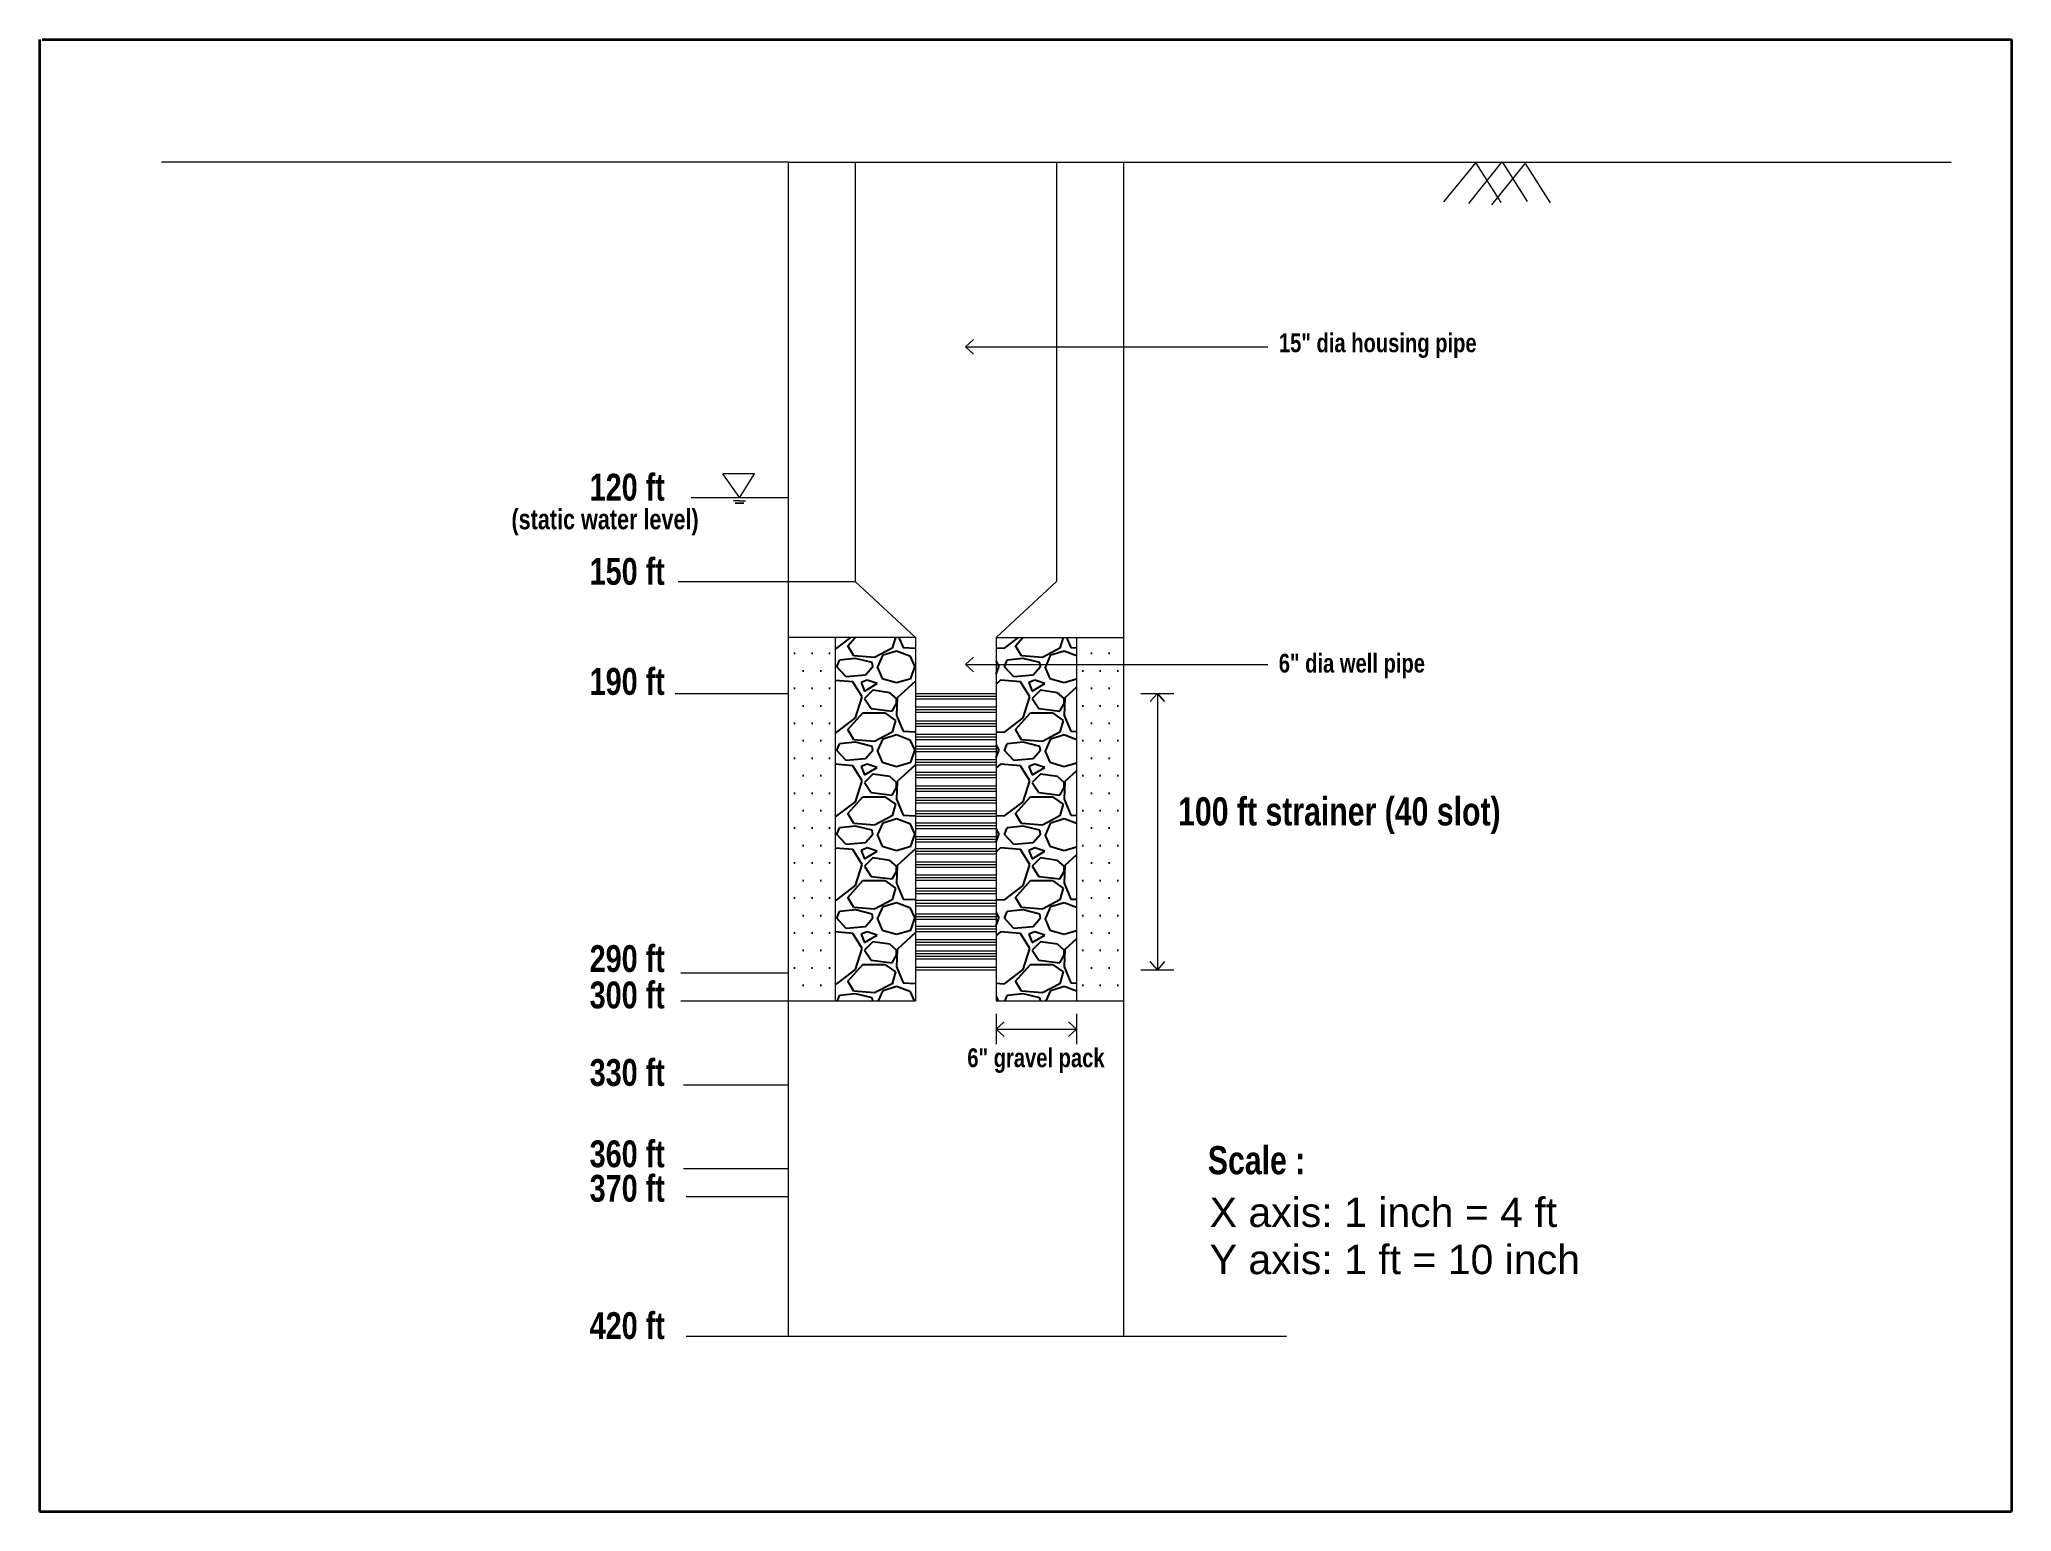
# Model space of a CAD drawing. Header units: inches. Extents: x 3236 to 10292, y 2680 to 7946.
import ezdxf

# ---------------------------------------------------------------- set-up
doc = ezdxf.new("R2010")
doc.units = ezdxf.units.IN
doc.header["$MEASUREMENT"] = 0
doc.layers.get('0').update_dxf_attribs({"true_color": 0xfffafb})
doc.layers.add('safety grill', color=18, linetype='Continuous', lineweight=15)
doc.styles.get("Standard").update_dxf_attribs({"font": 'arial.ttf', "height": 12})
doc.styles.add('style1', font='impact.ttf', dxfattribs={"height": 96})
doc.styles.add('style2', font='impact.ttf', dxfattribs={"height": 48})

msp = doc.modelspace()

# ---------------------------------------------------------------- hatches: boundary and pattern name
at = {"true_color": 0x293189}
h = msp.add_hatch(dxfattribs=at)
h.set_pattern_fill('DOTS', color=177, scale=1000)
h.paths.add_polyline_path([(6082.6, 5806.6), (5914.6, 5806.6), (5914.6, 5006.6), (5914.6, 4506.6), (6082.6, 4506.6)])
h.paths.add_polyline_path([(7114.6, 5806.6), (6946.6, 5806.6), (6946.6, 4506.6), (7114.6, 4506.6)])
at = {"true_color": 0x000000}
h = msp.add_hatch(dxfattribs=at)
h.set_pattern_fill('GRAVEL', color=18, scale=300)
h.paths.add_polyline_path([(6370.6, 5806.6), (6082.6, 5806.6), (6082.6, 4506.6), (6370.6, 4506.6)])
h.paths.add_polyline_path([(6946.6, 5806.6), (6658.6, 5806.6), (6658.6, 4506.6), (6874.6, 4506.6), (6946.6, 4506.6)])

# ---------------------------------------------------------------- linework, layer by layer
at = {"layer": 'safety grill', "lineweight": 35}
for p, q in [((3235.8, 7946), (3235.8, 2679.7)), ((3246.1, 7946), (10291.6, 7946)), ((10291.6, 7946), (10291.6, 2679.7)), ((3235.8, 2679.7), (10291.6, 2679.7))]:
    msp.add_line(p, q, dxfattribs=at)
at = {"layer": 'safety grill'}
for p, q in [((5914.6, 7506.6), (3672.7, 7506.6)), ((5914.6, 7506.6), (5914.6, 3306.6)), ((5914.6, 7506.6), (7114.6, 7506.6)), ((5914.6, 7506.6), (5914.6, 5006.6)), ((5914.6, 7506.6), (5914.6, 6306.6)), ((6154.6, 7506.6), (6874.6, 7506.6)), ((6154.6, 7506.6), (6154.6, 6006.6)), ((6874.6, 7506.6), (6874.6, 6006.6)), ((7114.6, 7506.6), (7114.6, 3306.6)), ((7114.6, 7506.6), (10075.6, 7506.6)), ((8375.2, 7506.1), (8258.7, 7365.6)), ((8349.7, 7359.1), (8468.7, 7507.6)), ((8375.4, 7503.5), (8464.9, 7362.5)), ((8432.2, 7354.1), (8551.2, 7502.6)), ((8468.7, 7507.6), (8558.2, 7366.6)), ((8551.2, 7502.6), (8640.7, 7361.6)), ((6548.6, 6846.8), (7631.1, 6846.8)), ((5739.8, 6306.6), (5567.8, 6306.6)), ((5740.5, 6295.5), (5718.8, 6295.5)), ((5740.5, 6295.5), (5762.3, 6295.5)), ((5914.6, 6306.6), (5741.2, 6306.6)), ((5521.3, 6006.6), (6154.6, 6006.6)), ((6154.6, 6006.6), (6370.6, 5806.6)), ((6874.6, 6006.6), (6658.6, 5806.6)), ((6370.6, 5806.6), (5914.6, 5806.6)), ((6082.6, 5806.6), (6082.6, 4506.6)), ((6370.6, 5806.6), (6370.6, 4506.6)), ((6658.6, 5806.6), (6658.6, 4506.6)), ((6658.6, 5806.6), (7114.6, 5806.6)), ((6658.6, 5806.6), (6946.6, 5806.6)), ((6946.6, 5806.6), (6946.6, 4506.6)), ((6548.6, 5710.4), (7631.1, 5710.4)), ((5510.2, 5606.6), (5914.6, 5606.6)), ((6370.6, 5606.6), (6658.6, 5606.6)), ((6370.6, 5606.6), (6658.6, 5606.6)), ((6370.6, 5606.6), (6658.6, 5606.6)), ((6370.6, 5606.6), (6658.6, 5606.6)), ((6370.6, 5606.6), (6658.6, 5606.6)), ((6370.6, 5597), (6658.6, 5597)), ((6370.6, 5597), (6658.6, 5597)), ((6370.6, 5597), (6658.6, 5597)), ((6370.6, 5597), (6658.6, 5597)), ((6370.6, 5597), (6658.6, 5597)), ((6370.6, 5587.4), (6658.6, 5587.4)), ((6370.6, 5587.4), (6658.6, 5587.4)), ((6370.6, 5587.4), (6658.6, 5587.4)), ((6370.6, 5587.4), (6658.6, 5587.4)), ((6370.6, 5587.4), (6658.6, 5587.4)), ((7176.2, 5606.6), (7294.6, 5606.6)), ((7235.4, 5606.6), (7235.4, 4618.1)), ((6370.6, 5558.6), (6658.6, 5558.6)), ((6370.6, 5558.6), (6658.6, 5558.6)), ((6370.6, 5558.6), (6658.6, 5558.6)), ((6370.6, 5558.6), (6658.6, 5558.6)), ((6370.6, 5558.6), (6658.6, 5558.6)), ((6370.6, 5549), (6658.6, 5549)), ((6370.6, 5549), (6658.6, 5549)), ((6370.6, 5549), (6658.6, 5549)), ((6370.6, 5549), (6658.6, 5549)), ((6370.6, 5549), (6658.6, 5549)), ((6370.6, 5539.4), (6658.6, 5539.4)), ((6370.6, 5539.4), (6658.6, 5539.4)), ((6370.6, 5539.4), (6658.6, 5539.4)), ((6370.6, 5539.4), (6658.6, 5539.4)), ((6370.6, 5539.4), (6658.6, 5539.4)), ((6370.6, 5508.3), (6658.6, 5508.3)), ((6370.6, 5508.3), (6658.6, 5508.3)), ((6370.6, 5508.3), (6658.6, 5508.3)), ((6370.6, 5508.3), (6658.6, 5508.3)), ((6370.6, 5508.3), (6658.6, 5508.3)), ((6370.6, 5498.7), (6658.6, 5498.7)), ((6370.6, 5498.7), (6658.6, 5498.7)), ((6370.6, 5498.7), (6658.6, 5498.7)), ((6370.6, 5498.7), (6658.6, 5498.7)), ((6370.6, 5498.7), (6658.6, 5498.7)), ((6370.6, 5489.1), (6658.6, 5489.1)), ((6370.6, 5489.1), (6658.6, 5489.1)), ((6370.6, 5489.1), (6658.6, 5489.1)), ((6370.6, 5489.1), (6658.6, 5489.1)), ((6370.6, 5489.1), (6658.6, 5489.1)), ((6370.6, 5460.3), (6658.6, 5460.3)), ((6370.6, 5460.3), (6658.6, 5460.3)), ((6370.6, 5460.3), (6658.6, 5460.3)), ((6370.6, 5460.3), (6658.6, 5460.3)), ((6370.6, 5460.3), (6658.6, 5460.3)), ((6370.6, 5450.7), (6658.6, 5450.7)), ((6370.6, 5450.7), (6658.6, 5450.7)), ((6370.6, 5450.7), (6658.6, 5450.7)), ((6370.6, 5450.7), (6658.6, 5450.7)), ((6370.6, 5450.7), (6658.6, 5450.7)), ((6370.6, 5441.1), (6658.6, 5441.1)), ((6370.6, 5441.1), (6658.6, 5441.1)), ((6370.6, 5441.1), (6658.6, 5441.1)), ((6370.6, 5441.1), (6658.6, 5441.1)), ((6370.6, 5441.1), (6658.6, 5441.1)), ((6370.6, 5417.6), (6658.6, 5417.6)), ((6370.6, 5417.6), (6658.6, 5417.6)), ((6370.6, 5417.6), (6658.6, 5417.6)), ((6370.6, 5417.6), (6658.6, 5417.6)), ((6370.6, 5417.6), (6658.6, 5417.6)), ((6370.6, 5408), (6658.6, 5408)), ((6370.6, 5408), (6658.6, 5408)), ((6370.6, 5408), (6658.6, 5408)), ((6370.6, 5408), (6658.6, 5408)), ((6370.6, 5408), (6658.6, 5408)), ((6370.6, 5398.4), (6658.6, 5398.4)), ((6370.6, 5398.4), (6658.6, 5398.4)), ((6370.6, 5398.4), (6658.6, 5398.4)), ((6370.6, 5398.4), (6658.6, 5398.4)), ((6370.6, 5398.4), (6658.6, 5398.4)), ((6370.6, 5369.6), (6658.6, 5369.6)), ((6370.6, 5369.6), (6658.6, 5369.6)), ((6370.6, 5369.6), (6658.6, 5369.6)), ((6370.6, 5369.6), (6658.6, 5369.6)), ((6370.6, 5369.6), (6658.6, 5369.6)), ((6370.6, 5360), (6658.6, 5360)), ((6370.6, 5360), (6658.6, 5360)), ((6370.6, 5360), (6658.6, 5360)), ((6370.6, 5360), (6658.6, 5360)), ((6370.6, 5360), (6658.6, 5360)), ((6370.6, 5350.4), (6658.6, 5350.4)), ((6370.6, 5350.4), (6658.6, 5350.4)), ((6370.6, 5350.4), (6658.6, 5350.4)), ((6370.6, 5350.4), (6658.6, 5350.4)), ((6370.6, 5350.4), (6658.6, 5350.4)), ((6370.6, 5324.4), (6658.6, 5324.4)), ((6370.6, 5324.4), (6658.6, 5324.4)), ((6370.6, 5324.4), (6658.6, 5324.4)), ((6370.6, 5324.4), (6658.6, 5324.4)), ((6370.6, 5324.4), (6658.6, 5324.4)), ((6370.6, 5314.8), (6658.6, 5314.8)), ((6370.6, 5314.8), (6658.6, 5314.8)), ((6370.6, 5314.8), (6658.6, 5314.8)), ((6370.6, 5314.8), (6658.6, 5314.8)), ((6370.6, 5314.8), (6658.6, 5314.8)), ((6370.6, 5305.2), (6658.6, 5305.2)), ((6370.6, 5305.2), (6658.6, 5305.2)), ((6370.6, 5305.2), (6658.6, 5305.2)), ((6370.6, 5305.2), (6658.6, 5305.2)), ((6370.6, 5305.2), (6658.6, 5305.2)), ((6370.6, 5276.4), (6658.6, 5276.4)), ((6370.6, 5276.4), (6658.6, 5276.4)), ((6370.6, 5276.4), (6658.6, 5276.4)), ((6370.6, 5276.4), (6658.6, 5276.4)), ((6370.6, 5276.4), (6658.6, 5276.4)), ((6370.6, 5266.8), (6658.6, 5266.8)), ((6370.6, 5266.8), (6658.6, 5266.8)), ((6370.6, 5266.8), (6658.6, 5266.8)), ((6370.6, 5266.8), (6658.6, 5266.8)), ((6370.6, 5266.8), (6658.6, 5266.8)), ((6370.6, 5257.2), (6658.6, 5257.2)), ((6370.6, 5257.2), (6658.6, 5257.2)), ((6370.6, 5257.2), (6658.6, 5257.2)), ((6370.6, 5257.2), (6658.6, 5257.2)), ((6370.6, 5257.2), (6658.6, 5257.2)), ((6370.6, 5234.4), (6658.6, 5234.4)), ((6370.6, 5234.4), (6658.6, 5234.4)), ((6370.6, 5234.4), (6658.6, 5234.4)), ((6370.6, 5234.4), (6658.6, 5234.4)), ((6370.6, 5234.4), (6658.6, 5234.4)), ((6370.6, 5224.8), (6658.6, 5224.8)), ((6370.6, 5224.8), (6658.6, 5224.8)), ((6370.6, 5224.8), (6658.6, 5224.8)), ((6370.6, 5224.8), (6658.6, 5224.8)), ((6370.6, 5224.8), (6658.6, 5224.8)), ((6370.6, 5215.2), (6658.6, 5215.2)), ((6370.6, 5215.2), (6658.6, 5215.2)), ((6370.6, 5215.2), (6658.6, 5215.2)), ((6370.6, 5215.2), (6658.6, 5215.2)), ((6370.6, 5215.2), (6658.6, 5215.2)), ((6370.6, 5186.4), (6658.6, 5186.4)), ((6370.6, 5186.4), (6658.6, 5186.4)), ((6370.6, 5186.4), (6658.6, 5186.4)), ((6370.6, 5186.4), (6658.6, 5186.4)), ((6370.6, 5186.4), (6658.6, 5186.4)), ((6370.6, 5176.8), (6658.6, 5176.8)), ((6370.6, 5176.8), (6658.6, 5176.8)), ((6370.6, 5176.8), (6658.6, 5176.8)), ((6370.6, 5176.8), (6658.6, 5176.8)), ((6370.6, 5176.8), (6658.6, 5176.8)), ((6370.6, 5167.2), (6658.6, 5167.2)), ((6370.6, 5167.2), (6658.6, 5167.2)), ((6370.6, 5167.2), (6658.6, 5167.2)), ((6370.6, 5167.2), (6658.6, 5167.2)), ((6370.6, 5167.2), (6658.6, 5167.2)), ((6370.6, 5143), (6658.6, 5143)), ((6370.6, 5143), (6658.6, 5143)), ((6370.6, 5143), (6658.6, 5143)), ((6370.6, 5143), (6658.6, 5143)), ((6370.6, 5143), (6658.6, 5143)), ((6370.6, 5133.4), (6658.6, 5133.4)), ((6370.6, 5133.4), (6658.6, 5133.4)), ((6370.6, 5133.4), (6658.6, 5133.4)), ((6370.6, 5133.4), (6658.6, 5133.4)), ((6370.6, 5133.4), (6658.6, 5133.4)), ((6370.6, 5123.8), (6658.6, 5123.8)), ((6370.6, 5123.8), (6658.6, 5123.8)), ((6370.6, 5123.8), (6658.6, 5123.8)), ((6370.6, 5123.8), (6658.6, 5123.8)), ((6370.6, 5123.8), (6658.6, 5123.8)), ((6370.6, 5095), (6658.6, 5095)), ((6370.6, 5095), (6658.6, 5095)), ((6370.6, 5095), (6658.6, 5095)), ((6370.6, 5095), (6658.6, 5095)), ((6370.6, 5095), (6658.6, 5095)), ((6370.6, 5085.4), (6658.6, 5085.4)), ((6370.6, 5085.4), (6658.6, 5085.4)), ((6370.6, 5085.4), (6658.6, 5085.4)), ((6370.6, 5085.4), (6658.6, 5085.4)), ((6370.6, 5085.4), (6658.6, 5085.4)), ((6370.6, 5075.8), (6658.6, 5075.8)), ((6370.6, 5075.8), (6658.6, 5075.8)), ((6370.6, 5075.8), (6658.6, 5075.8)), ((6370.6, 5075.8), (6658.6, 5075.8)), ((6370.6, 5075.8), (6658.6, 5075.8)), ((6370.6, 5052), (6658.6, 5052)), ((6370.6, 5052), (6658.6, 5052)), ((6370.6, 5052), (6658.6, 5052)), ((6370.6, 5052), (6658.6, 5052)), ((6370.6, 5052), (6658.6, 5052)), ((6370.6, 5042.4), (6658.6, 5042.4)), ((6370.6, 5042.4), (6658.6, 5042.4)), ((6370.6, 5042.4), (6658.6, 5042.4)), ((6370.6, 5042.4), (6658.6, 5042.4)), ((6370.6, 5042.4), (6658.6, 5042.4)), ((6370.6, 5032.8), (6658.6, 5032.8)), ((6370.6, 5032.8), (6658.6, 5032.8)), ((6370.6, 5032.8), (6658.6, 5032.8)), ((6370.6, 5032.8), (6658.6, 5032.8)), ((6370.6, 5032.8), (6658.6, 5032.8)), ((6370.6, 5004), (6658.6, 5004)), ((6370.6, 5004), (6658.6, 5004)), ((6370.6, 5004), (6658.6, 5004)), ((6370.6, 5004), (6658.6, 5004)), ((6370.6, 5004), (6658.6, 5004)), ((6370.6, 4994.4), (6658.6, 4994.4)), ((6370.6, 4994.4), (6658.6, 4994.4)), ((6370.6, 4994.4), (6658.6, 4994.4)), ((6370.6, 4994.4), (6658.6, 4994.4)), ((6370.6, 4994.4), (6658.6, 4994.4)), ((6370.6, 4984.8), (6658.6, 4984.8)), ((6370.6, 4984.8), (6658.6, 4984.8)), ((6370.6, 4984.8), (6658.6, 4984.8)), ((6370.6, 4984.8), (6658.6, 4984.8)), ((6370.6, 4984.8), (6658.6, 4984.8)), ((6370.6, 4957.6), (6658.6, 4957.6)), ((6370.6, 4957.6), (6658.6, 4957.6)), ((6370.6, 4957.6), (6658.6, 4957.6)), ((6370.6, 4957.6), (6658.6, 4957.6)), ((6370.6, 4957.6), (6658.6, 4957.6)), ((6370.6, 4948), (6658.6, 4948)), ((6370.6, 4948), (6658.6, 4948)), ((6370.6, 4948), (6658.6, 4948)), ((6370.6, 4948), (6658.6, 4948)), ((6370.6, 4948), (6658.6, 4948)), ((6370.6, 4938.4), (6658.6, 4938.4)), ((6370.6, 4938.4), (6658.6, 4938.4)), ((6370.6, 4938.4), (6658.6, 4938.4)), ((6370.6, 4938.4), (6658.6, 4938.4)), ((6370.6, 4938.4), (6658.6, 4938.4)), ((6370.6, 4909.6), (6658.6, 4909.6)), ((6370.6, 4909.6), (6658.6, 4909.6)), ((6370.6, 4909.6), (6658.6, 4909.6)), ((6370.6, 4909.6), (6658.6, 4909.6)), ((6370.6, 4909.6), (6658.6, 4909.6)), ((6370.6, 4900), (6658.6, 4900)), ((6370.6, 4900), (6658.6, 4900)), ((6370.6, 4900), (6658.6, 4900)), ((6370.6, 4900), (6658.6, 4900)), ((6370.6, 4900), (6658.6, 4900)), ((6370.6, 4890.4), (6658.6, 4890.4)), ((6370.6, 4890.4), (6658.6, 4890.4)), ((6370.6, 4890.4), (6658.6, 4890.4)), ((6370.6, 4890.4), (6658.6, 4890.4)), ((6370.6, 4890.4), (6658.6, 4890.4)), ((6370.6, 4866.3), (6658.6, 4866.3)), ((6370.6, 4866.3), (6658.6, 4866.3)), ((6370.6, 4866.3), (6658.6, 4866.3)), ((6370.6, 4866.3), (6658.6, 4866.3)), ((6370.6, 4866.3), (6658.6, 4866.3)), ((6370.6, 4856.7), (6658.6, 4856.7)), ((6370.6, 4856.7), (6658.6, 4856.7)), ((6370.6, 4856.7), (6658.6, 4856.7)), ((6370.6, 4856.7), (6658.6, 4856.7)), ((6370.6, 4856.7), (6658.6, 4856.7)), ((6370.6, 4847.1), (6658.6, 4847.1)), ((6370.6, 4847.1), (6658.6, 4847.1)), ((6370.6, 4847.1), (6658.6, 4847.1)), ((6370.6, 4847.1), (6658.6, 4847.1)), ((6370.6, 4847.1), (6658.6, 4847.1)), ((6370.6, 4818.3), (6658.6, 4818.3)), ((6370.6, 4818.3), (6658.6, 4818.3)), ((6370.6, 4818.3), (6658.6, 4818.3)), ((6370.6, 4818.3), (6658.6, 4818.3)), ((6370.6, 4818.3), (6658.6, 4818.3)), ((6370.6, 4808.7), (6658.6, 4808.7)), ((6370.6, 4808.7), (6658.6, 4808.7)), ((6370.6, 4808.7), (6658.6, 4808.7)), ((6370.6, 4808.7), (6658.6, 4808.7)), ((6370.6, 4808.7), (6658.6, 4808.7)), ((6370.6, 4799.1), (6658.6, 4799.1)), ((6370.6, 4799.1), (6658.6, 4799.1)), ((6370.6, 4799.1), (6658.6, 4799.1)), ((6370.6, 4799.1), (6658.6, 4799.1)), ((6370.6, 4799.1), (6658.6, 4799.1)), ((6370.6, 4774.1), (6658.6, 4774.1)), ((6370.6, 4774.1), (6658.6, 4774.1)), ((6370.6, 4774.1), (6658.6, 4774.1)), ((6370.6, 4774.1), (6658.6, 4774.1)), ((6370.6, 4774.1), (6658.6, 4774.1)), ((6370.6, 4764.5), (6658.6, 4764.5)), ((6370.6, 4764.5), (6658.6, 4764.5)), ((6370.6, 4764.5), (6658.6, 4764.5)), ((6370.6, 4764.5), (6658.6, 4764.5)), ((6370.6, 4764.5), (6658.6, 4764.5)), ((6370.6, 4754.9), (6658.6, 4754.9)), ((6370.6, 4754.9), (6658.6, 4754.9)), ((6370.6, 4754.9), (6658.6, 4754.9)), ((6370.6, 4754.9), (6658.6, 4754.9)), ((6370.6, 4754.9), (6658.6, 4754.9)), ((6370.6, 4726.1), (6658.6, 4726.1)), ((6370.6, 4726.1), (6658.6, 4726.1)), ((6370.6, 4726.1), (6658.6, 4726.1)), ((6370.6, 4726.1), (6658.6, 4726.1)), ((6370.6, 4726.1), (6658.6, 4726.1)), ((6370.6, 4716.5), (6658.6, 4716.5)), ((6370.6, 4716.5), (6658.6, 4716.5)), ((6370.6, 4716.5), (6658.6, 4716.5)), ((6370.6, 4716.5), (6658.6, 4716.5)), ((6370.6, 4716.5), (6658.6, 4716.5)), ((6370.6, 4706.9), (6658.6, 4706.9)), ((6370.6, 4706.9), (6658.6, 4706.9)), ((6370.6, 4706.9), (6658.6, 4706.9)), ((6370.6, 4706.9), (6658.6, 4706.9)), ((6370.6, 4706.9), (6658.6, 4706.9)), ((6370.6, 4685.3), (6658.6, 4685.3)), ((6370.6, 4685.3), (6658.6, 4685.3)), ((6370.6, 4685.3), (6658.6, 4685.3)), ((6370.6, 4685.3), (6658.6, 4685.3)), ((6370.6, 4685.3), (6658.6, 4685.3)), ((6370.6, 4675.7), (6658.6, 4675.7)), ((6370.6, 4675.7), (6658.6, 4675.7)), ((6370.6, 4675.7), (6658.6, 4675.7)), ((6370.6, 4675.7), (6658.6, 4675.7)), ((6370.6, 4675.7), (6658.6, 4675.7)), ((6370.6, 4666.1), (6658.6, 4666.1)), ((6370.6, 4666.1), (6658.6, 4666.1)), ((6370.6, 4666.1), (6658.6, 4666.1)), ((6370.6, 4666.1), (6658.6, 4666.1)), ((6370.6, 4666.1), (6658.6, 4666.1)), ((5530.7, 4606.6), (5914.6, 4606.6)), ((6370.6, 4656.5), (6658.6, 4656.5)), ((6370.6, 4656.5), (6658.6, 4656.5)), ((6370.6, 4656.5), (6658.6, 4656.5)), ((6370.6, 4656.5), (6658.6, 4656.5)), ((6370.6, 4656.5), (6658.6, 4656.5)), ((6370.6, 4627.7), (6658.6, 4627.7)), ((6370.6, 4627.7), (6658.6, 4627.7)), ((6370.6, 4627.7), (6658.6, 4627.7)), ((6370.6, 4627.7), (6658.6, 4627.7)), ((6370.6, 4627.7), (6658.6, 4627.7)), ((6370.6, 4618.1), (6658.6, 4618.1)), ((6370.6, 4618.1), (6658.6, 4618.1)), ((6370.6, 4618.1), (6658.6, 4618.1)), ((6370.6, 4618.1), (6658.6, 4618.1)), ((6370.6, 4618.1), (6658.6, 4618.1)), ((7176.2, 4618.1), (7294.6, 4618.1)), ((5530.7, 4506.6), (5914.6, 4506.6)), ((5914.6, 4506.6), (6082.6, 4506.6)), ((6082.6, 4506.6), (6370.6, 4506.6)), ((6658.6, 4506.6), (6874.6, 4506.6)), ((6658.6, 4460.1), (6658.6, 4351.4)), ((6874.6, 4506.6), (6946.6, 4506.6)), ((6946.6, 4506.6), (7114.6, 4506.6)), ((6946.6, 4460.1), (6946.6, 4351.4)), ((6658.6, 4405.8), (6946.6, 4405.8)), ((5539.9, 4206.6), (5914.6, 4206.6)), ((5539.9, 3906.6), (5914.6, 3906.6)), ((5549.1, 3806.6), (5914.6, 3806.6)), ((5549.1, 3306.6), (6874.6, 3306.6)), ((6874.6, 3306.6), (7114.6, 3306.6)), ((7114.6, 3306.6), (7697.9, 3306.6))]:
    msp.add_line(p, q, dxfattribs=at)
for points in [[(6578, 6820.6), (6548.6, 6846.8), (6578, 6873)], [(5679.5, 6391.6), (5740.5, 6305.6), (5794, 6391.6), (5680.5, 6391.6)], [(6578, 5684.2), (6548.6, 5710.4), (6578, 5736.6)], [(7209.2, 5577.3), (7235.4, 5606.6), (7261.6, 5577.3)], [(7261.6, 5577.3), (7235.4, 5606.6), (7209.2, 5577.3)], [(7261.6, 4647.4), (7235.4, 4618.1), (7209.2, 4647.4)], [(6687.9, 4379.5), (6658.6, 4405.8), (6687.9, 4432)], [(6917.2, 4379.5), (6946.6, 4405.8), (6917.2, 4432)]]:
    msp.add_lwpolyline(points, dxfattribs=at)
for points in [[(5740.5, 6287), (5724.7, 6287)], [(5740.5, 6287), (5756.4, 6287)]]:
    msp.add_lwpolyline(points, close=True, dxfattribs=at)

# ---------------------------------------------------------------- texts
for s, height, style, p in [('15" dia housing pipe', 67.2, 'style2', (7670.4, 6827.1)), ('120 ft', 96, 'style1', (5204.3, 6296.3)), ('(static water level)', 72, 'style2', (4924.6, 6193.7)), ('150 ft', 96, 'style1', (5204.3, 5995)), ('6" dia well pipe', 67.2, 'style2', (7669.8, 5681.1)), ('190 ft', 96, 'style1', (5204.3, 5601.3)), ('100 ft strainer (40 slot)', 100.8, 'style2', (7309.7, 5134.1)), ('290 ft', 96, 'style1', (5204.3, 4609.9)), ('300 ft', 96, 'style1', (5204.3, 4479.8)), ('6" gravel pack', 67.2, 'style2', (6555.5, 4269.4)), ('330 ft', 96, 'style1', (5204.3, 4202.5)), ('360 ft', 96, 'style1', (5204.3, 3911.5)), ('Scale :', 100.8, 'style2', (7416.2, 3886.2)), ('370 ft', 96, 'style1', (5204.3, 3788.2)), ('420 ft', 96, 'style1', (5204.3, 3296.9))]:
    msp.add_text(s, height=height, dxfattribs=dict(at, style=style)).set_placement(p)
for s, p in [('X axis: 1 inch = 4 ft', (7422.6, 3697.7)), ('Y axis: 1 ft = 10 inch', (7422.6, 3529))]:
    msp.add_text(s, height=105, dxfattribs=at).set_placement(p)

doc.saveas('drawing.dxf')
